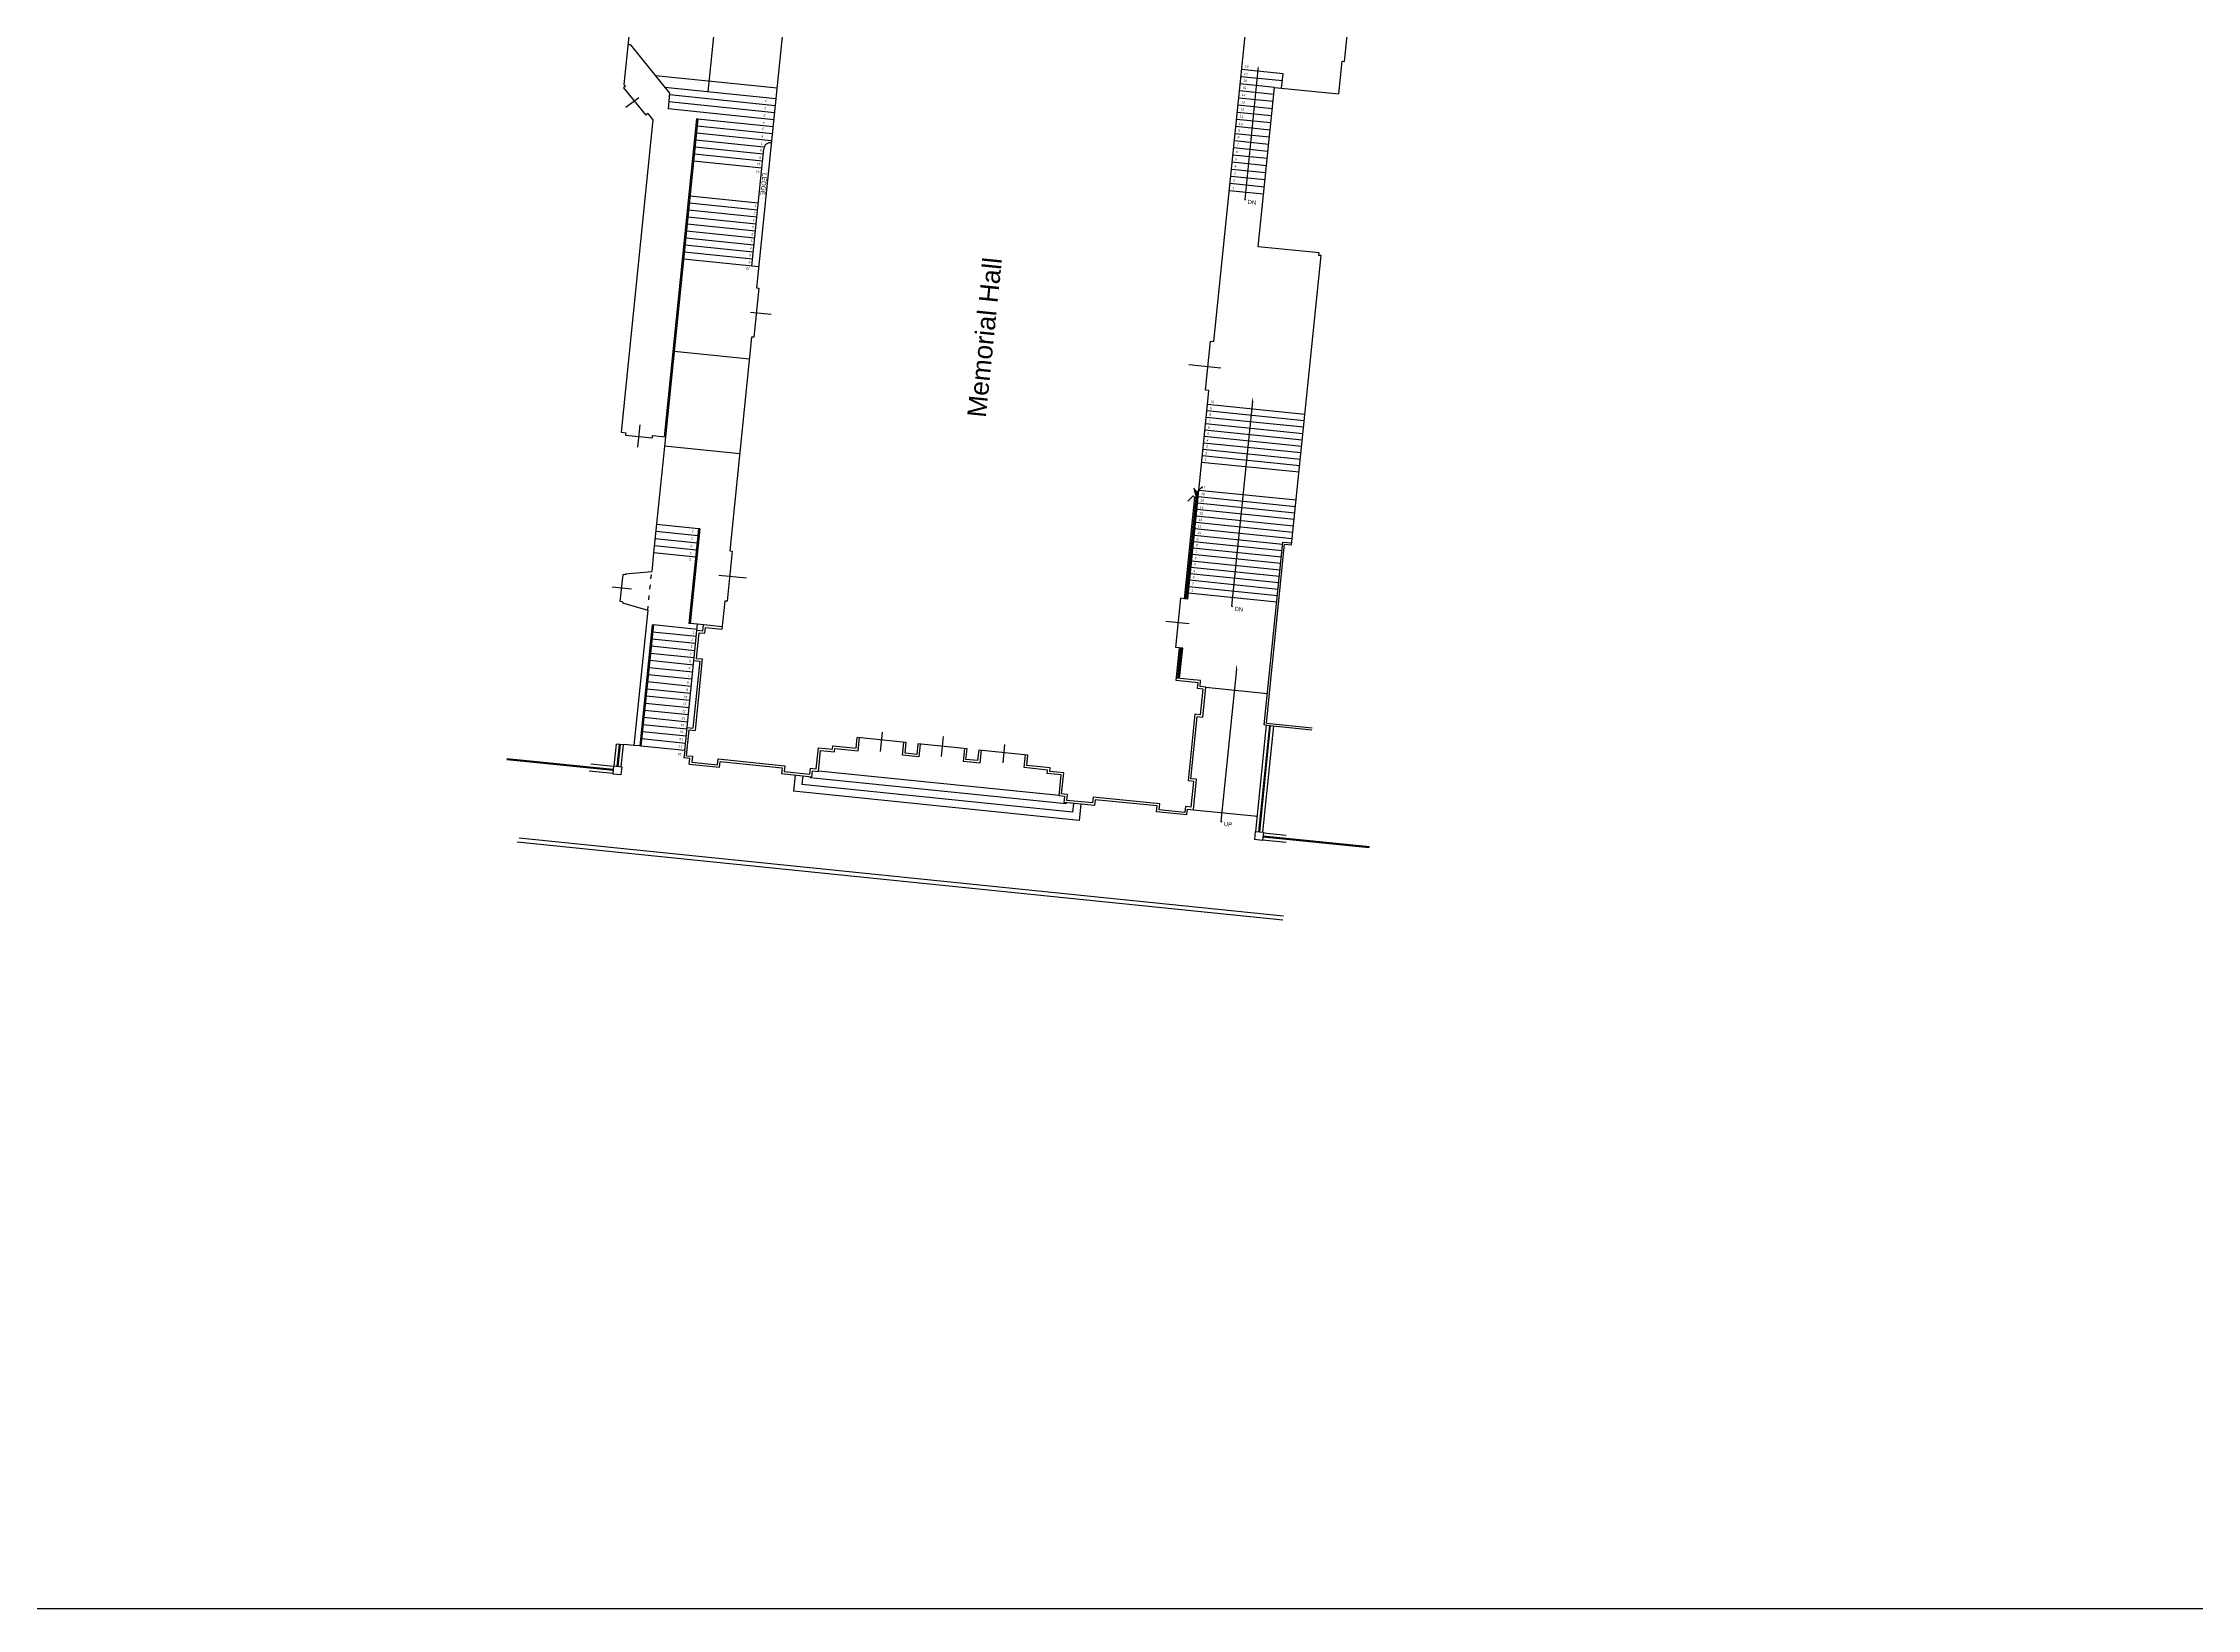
# Model space of a CAD drawing. Extents: x 4 to 262, y -261 to 351.
# Drawn here: x 119.2 to 210.9, y 102.6 to 169.3 of the extents above; entities that cross this region are included whole.
import ezdxf
from ezdxf import colors
from ezdxf.entities.mleader import LeaderData, LeaderLine
from ezdxf.math import Vec2, Vec3

# ---------------------------------------------------------------- set-up
doc = ezdxf.new("R2010")
doc.units = 0
doc.header["$LTSCALE"] = 0.1
doc.header["$MEASUREMENT"] = 0
doc.linetypes.add('ACAD_ISO03W100', pattern=[30, 12, -18])
for name, color, linetype in [('Above', 2, 'Continuous'), ('Cars', 4, 'Continuous'), ('Details', 9, 'Continuous'), ('Edge', 1, 'Continuous'), ('Hatch and Paving', 252, 'Continuous'), ('HIDDEN', 204, 'Continuous'), ('Poche', 6, 'Continuous'), ('Text', 7, 'Continuous')]:
    doc.layers.add(name, color=color, linetype=linetype)
doc.styles.get("Standard").update_dxf_attribs({"font": 'Arial.ttf'})

# ---------------------------------------------------------------- blocks, each defined once
blk = doc.blocks.new('Memorial Hall')
at = {"layer": 'Details'}
for p, q in [((137.219, 134.323), (137.469, 134.323)), ((137.219, 134.323), (137.219, 133.023)), ((137.469, 134.323), (137.469, 134.573)), ((137.469, 134.323), (137.469, 134.573)), ((137.779, 134.573), (137.469, 134.573)), ((138.769, 134.573), (138.769, 134.323)), ((141.634, 134.323), (138.769, 134.323)), ((141.634, 134.573), (141.634, 134.323)), ((142.934, 134.573), (142.934, 134.323)), ((142.934, 134.323), (143.184, 134.323)), ((137.219, 133.023), (137.469, 133.023)), ((137.469, 133.023), (137.469, 130.373)), ((137.469, 130.373), (137.219, 130.373)), ((137.219, 130.373), (137.219, 129.073)), ((137.219, 129.073), (137.469, 129.073)), ((137.469, 129.073), (137.469, 128.823)), ((137.469, 128.823), (138.369, 128.823)), ((138.369, 128.823), (138.369, 128.223)), ((138.369, 128.223), (138.519, 128.223)), ((138.519, 128.223), (138.519, 127.223)), ((138.519, 127.223), (139.069, 127.223)), ((138.519, 124.623), (138.519, 125.323)), ((138.519, 125.323), (139.069, 125.323)), ((139.069, 124.623), (138.519, 124.623)), ((138.519, 122.023), (138.519, 122.723)), ((138.519, 122.723), (139.069, 122.723)), ((139.069, 122.023), (138.519, 122.023)), ((138.519, 119.123), (138.519, 120.123)), ((138.519, 120.123), (139.069, 120.123)), ((137.469, 118.273), (137.469, 118.523)), ((137.469, 118.523), (138.369, 118.523)), ((138.369, 118.523), (138.369, 119.123)), ((138.369, 119.123), (138.519, 119.123)), ((137.219, 116.973), (137.219, 118.273)), ((137.219, 118.273), (137.469, 118.273)), ((137.469, 116.973), (137.219, 116.973)), ((137.469, 114.323), (137.469, 116.973)), ((137.219, 113.023), (137.219, 114.323)), ((137.219, 114.323), (137.469, 114.323)), ((142.969, 113.023), (142.969, 114.053)), ((142.969, 113.998), (144.269, 113.998)), ((142.969, 113.973), (144.269, 113.973)), ((142.969, 113.948), (144.269, 113.948)), ((142.969, 113.923), (144.269, 113.923)), ((146.369, 113.998), (150.664, 113.998)), ((146.369, 113.973), (150.644, 113.973)), ((146.369, 113.948), (150.988, 113.948)), ((150.654, 113.973), (150.958, 113.973)), ((150.717, 113.998), (150.928, 113.998)), ((137.219, 113.023), (137.469, 113.023)), ((137.469, 113.023), (137.469, 112.773)), ((138.769, 112.773), (138.769, 113.023)), ((141.419, 113.023), (138.769, 113.023)), ((141.419, 112.773), (141.419, 113.023)), ((142.719, 112.773), (142.719, 113.023)), ((142.719, 113.023), (142.969, 113.023)), ((137.469, 112.773), (138.769, 112.773)), ((141.419, 112.773), (142.719, 112.773))]:
    blk.add_line(p, q, dxfattribs=at)
at = {"layer": 'Edge'}
for p, q in [((144.269, 113.923), (144.269, 114.053)), ((146.369, 113.923), (146.369, 114.053)), ((146.369, 113.923), (151.019, 113.923))]:
    blk.add_line(p, q, dxfattribs=at)
at = {"layer": 'Poche'}
for p, q in [((137.569, 134.223), (137.319, 134.223)), ((137.319, 134.223), (137.319, 133.123)), ((137.569, 134.473), (137.569, 134.223)), ((137.569, 134.473), (138.669, 134.473)), ((138.669, 134.473), (138.669, 134.223)), ((141.734, 134.223), (138.669, 134.223)), ((141.734, 134.473), (142.834, 134.473)), ((141.734, 134.473), (141.734, 134.223)), ((142.834, 134.473), (142.834, 134.223)), ((142.834, 134.223), (143.084, 134.223)), ((143.084, 134.223), (143.084, 133.523)), ((145.359, 133.892), (145.359, 132.698)), ((137.319, 133.123), (137.569, 133.123)), ((137.569, 133.123), (137.569, 130.273)), ((144.284, 133.523), (143.084, 133.523)), ((144.284, 133.423), (144.284, 133.523)), ((146.434, 133.423), (144.284, 133.423)), ((155.584, 133.523), (146.434, 133.523)), ((146.434, 133.523), (146.434, 133.423)), ((155.584, 133.423), (155.584, 133.523)), ((157.684, 133.423), (155.584, 133.423)), ((156.634, 133.676), (156.634, 132.801)), ((171.179, 133.523), (157.684, 133.523)), ((157.684, 133.523), (157.684, 133.423)), ((171.179, 130.873), (171.179, 133.523)), ((137.569, 130.273), (137.319, 130.273)), ((137.319, 130.273), (137.319, 129.173)), ((172.179, 130.873), (171.179, 130.873)), ((172.179, 129.873), (172.179, 130.873)), ((172.379, 129.873), (172.179, 129.873)), ((172.379, 129.873), (172.379, 124.373)), ((137.319, 129.173), (137.569, 129.173)), ((137.569, 129.173), (137.569, 128.923)), ((137.569, 128.923), (138.469, 128.923)), ((138.469, 128.923), (138.469, 128.323)), ((138.469, 128.323), (138.619, 128.323)), ((138.619, 128.323), (138.619, 127.323)), ((138.619, 127.323), (139.069, 127.323)), ((139.069, 125.223), (139.069, 127.323)), ((138.583, 126.273), (139.407, 126.273)), ((138.619, 124.723), (138.619, 125.223)), ((138.619, 125.223), (139.069, 125.223)), ((139.069, 124.723), (138.619, 124.723)), ((139.069, 122.623), (139.069, 124.723)), ((172.379, 124.373), (172.279, 124.373)), ((172.279, 124.373), (172.279, 122.973)), ((138.64, 123.673), (139.497, 123.673)), ((172.552, 123.674), (171.685, 123.674)), ((172.279, 122.973), (172.379, 122.973)), ((172.379, 122.973), (172.379, 117.473)), ((138.619, 122.123), (138.619, 122.623)), ((138.619, 122.623), (139.069, 122.623)), ((139.069, 122.123), (138.619, 122.123)), ((139.069, 120.023), (139.069, 122.123)), ((138.633, 121.037), (139.41, 121.037)), ((138.619, 119.023), (138.619, 120.023)), ((138.619, 120.023), (139.069, 120.023)), ((137.569, 118.173), (137.569, 118.423)), ((137.569, 118.423), (138.469, 118.423)), ((138.469, 118.423), (138.469, 119.023)), ((138.469, 119.023), (138.619, 119.023)), ((137.319, 117.073), (137.319, 118.173)), ((137.319, 118.173), (137.569, 118.173)), ((171.179, 113.923), (171.179, 117.473)), ((171.179, 117.473), (172.379, 117.473)), ((137.569, 117.073), (137.319, 117.073)), ((137.569, 114.223), (137.569, 117.073)), ((145.319, 113.755), (145.319, 114.758)), ((156.295, 113.516), (156.295, 114.889)), ((137.319, 113.123), (137.319, 114.223)), ((137.319, 114.223), (137.569, 114.223)), ((142.869, 114.053), (144.269, 114.053)), ((142.869, 113.123), (142.869, 114.053)), ((144.269, 114.223), (146.369, 114.223)), ((144.269, 114.053), (144.269, 114.223)), ((146.369, 114.053), (146.369, 114.223)), ((146.369, 114.053), (150.708, 114.053)), ((150.768, 114.13), (150.518, 114.336)), ((151.093, 114.147), (150.64, 113.968)), ((150.64, 113.968), (150.768, 114.13)), ((150.928, 113.998), (151.093, 114.147)), ((151.181, 113.789), (150.928, 113.998)), ((151.019, 113.923), (154.694, 113.923)), ((154.694, 113.923), (155.294, 113.923)), ((155.294, 113.923), (155.294, 114.073)), ((155.294, 114.073), (157.394, 114.073)), ((157.394, 114.073), (157.394, 113.923)), ((157.394, 113.923), (171.179, 113.923)), ((137.569, 113.123), (137.319, 113.123)), ((137.569, 112.873), (137.569, 113.123)), ((137.569, 112.873), (138.669, 112.873)), ((138.669, 112.873), (138.669, 113.123)), ((141.519, 113.123), (138.669, 113.123)), ((141.519, 112.873), (141.519, 113.123)), ((141.519, 112.873), (142.619, 112.873)), ((142.619, 112.873), (142.619, 113.123)), ((142.619, 113.123), (142.869, 113.123))]:
    blk.add_line(p, q, dxfattribs=at)

msp = doc.modelspace()

# ---------------------------------------------------------------- linework, layer by layer
at = {"layer": 'Above', "linetype": 'ACAD_ISO03W100', "ltscale": 0.15}
msp.add_line((144.903, 145.172), (145.071, 146.814), dxfattribs=at)
at = {"layer": 'Cars'}
for p, q in [((144.161, 169.241), (144.062, 169.252)), ((144.161, 169.241), (145.835, 167.187)), ((145.835, 167.187), (145.767, 166.515)), ((146.985, 166.089), (145.606, 152.559)), ((147.035, 166.084), (145.656, 152.554)), ((147.035, 166.084), (146.985, 166.089)), ((149.332, 159.819), (149.841, 164.813)), ((147.066, 148.641), (146.656, 144.612)), ((147.116, 148.636), (146.705, 144.607)), ((147.116, 148.636), (147.066, 148.641)), ((145.091, 144.55), (144.566, 139.392)), ((145.141, 144.545), (144.615, 139.387)), ((145.091, 144.55), (145.141, 144.545)), ((146.477, 139.197), (147.025, 144.574)), ((146.705, 144.607), (146.656, 144.612)), ((148.069, 144.468), (147.025, 144.574)), ((144.615, 139.387), (144.566, 139.392))]:
    msp.add_line(p, q, dxfattribs=at)
msp.add_arc((150.14, 164.782), 0.3, 84.18078, 174.18078, dxfattribs=at)
at = {"layer": 'Details'}
for p, q in [((168.665, 141.901), (171.292, 141.633)), ((143.473, 138.538), (143.569, 139.473)), ((143.772, 138.508), (143.867, 139.443)), ((170.793, 135.754), (171.254, 140.28)), ((171.092, 135.723), (171.553, 140.25)), ((143.446, 138.516), (142.479, 138.614)), ((143.416, 138.217), (142.414, 138.319)), ((168.133, 136.678), (170.859, 136.4)), ((139.429, 135.482), (171.966, 132.166)), ((171.083, 135.397), (172.085, 135.295)), ((171.114, 135.696), (172.081, 135.597))]:
    msp.add_line(p, q, dxfattribs=at)
at = {"layer": 'Edge'}
for p, q in [((171.924, 167.709), (170.158, 167.889)), ((171.955, 168.012), (170.189, 168.192)), ((171.893, 167.405), (171.955, 168.012)), ((150.361, 166.951), (145.635, 167.433)), ((150.33, 166.653), (145.828, 167.112)), ((171.528, 166.829), (170.065, 166.978)), ((171.559, 167.133), (170.096, 167.282)), ((171.589, 167.436), (170.127, 167.585)), ((150.27, 166.056), (145.767, 166.515)), ((150.3, 166.354), (145.797, 166.813)), ((150.239, 165.757), (147.035, 166.084)), ((171.435, 165.919), (169.972, 166.068)), ((171.466, 166.223), (170.003, 166.372)), ((171.497, 166.526), (170.034, 166.675)), ((149.85, 164.892), (146.943, 165.189)), ((150.178, 165.16), (146.974, 165.487)), ((150.209, 165.459), (147.004, 165.785)), ((171.342, 165.009), (169.88, 165.158)), ((171.373, 165.312), (169.911, 165.461)), ((171.404, 165.616), (169.941, 165.765)), ((149.758, 163.997), (146.852, 164.293)), ((149.789, 164.295), (146.883, 164.592)), ((149.819, 164.594), (146.913, 164.89)), ((171.249, 164.099), (169.787, 164.248)), ((171.28, 164.402), (169.818, 164.551)), ((171.311, 164.705), (169.849, 164.854)), ((171.157, 163.188), (169.694, 163.337)), ((171.187, 163.492), (169.725, 163.641)), ((171.218, 163.795), (169.756, 163.944)), ((149.576, 162.206), (146.67, 162.502)), ((149.606, 162.505), (146.7, 162.801)), ((171.126, 162.885), (169.663, 163.034)), ((149.485, 161.311), (146.578, 161.607)), ((149.515, 161.609), (146.609, 161.906)), ((149.545, 161.908), (146.639, 162.204)), ((149.393, 160.416), (146.487, 160.712)), ((149.424, 160.714), (146.518, 161.01)), ((149.454, 161.012), (146.548, 161.309)), ((149.631, 159.788), (146.426, 160.115)), ((149.363, 160.117), (146.457, 160.413)), ((172.828, 152.961), (168.68, 153.384)), ((172.856, 153.235), (168.708, 153.657)), ((172.884, 153.508), (168.735, 153.931)), ((172.717, 151.867), (168.568, 152.29)), ((172.745, 152.14), (168.596, 152.563)), ((172.772, 152.414), (168.624, 152.837)), ((172.8, 152.687), (168.652, 153.11)), ((172.633, 151.046), (168.485, 151.469)), ((172.661, 151.32), (168.512, 151.742)), ((172.689, 151.593), (168.54, 152.016)), ((172.456, 149.305), (168.307, 149.728)), ((172.483, 149.579), (168.335, 150.001)), ((172.511, 149.852), (168.363, 150.275)), ((147.066, 148.641), (145.276, 148.823)), ((172.344, 148.211), (168.196, 148.633)), ((172.372, 148.484), (168.223, 148.907)), ((172.4, 148.758), (168.251, 149.181)), ((172.428, 149.031), (168.279, 149.454)), ((146.974, 147.73), (145.183, 147.913)), ((147.004, 148.034), (145.214, 148.216)), ((147.035, 148.337), (145.245, 148.52)), ((171.882, 147.428), (168.112, 147.813)), ((171.91, 147.702), (168.14, 148.086)), ((171.938, 147.976), (168.168, 148.36)), ((171.155, 140.29), (171.948, 148.075)), ((171.948, 148.075), (172.326, 148.037)), ((146.943, 147.427), (145.152, 147.61)), ((171.799, 146.608), (168.028, 146.992)), ((171.827, 146.881), (168.056, 147.266)), ((171.855, 147.155), (168.084, 147.539)), ((171.687, 145.513), (167.917, 145.898)), ((171.715, 145.787), (167.945, 146.171)), ((171.743, 146.061), (167.973, 146.445)), ((171.771, 146.334), (168, 146.718)), ((146.972, 144.052), (145.11, 144.241)), ((147.003, 144.355), (145.141, 144.545)), ((147.025, 144.574), (146.705, 144.607)), ((146.879, 143.141), (145.017, 143.331)), ((146.91, 143.445), (145.048, 143.635)), ((146.941, 143.748), (145.079, 143.938)), ((146.786, 142.231), (144.925, 142.421)), ((146.817, 142.535), (144.956, 142.724)), ((146.848, 142.838), (144.986, 143.028)), ((146.693, 141.321), (144.832, 141.511)), ((146.724, 141.624), (144.863, 141.814)), ((146.755, 141.928), (144.894, 142.117)), ((146.601, 140.411), (144.739, 140.6)), ((146.631, 140.714), (144.77, 140.904)), ((146.662, 141.017), (144.801, 141.207)), ((143.603, 138.525), (143.698, 139.46)), ((143.643, 138.521), (143.738, 139.456)), ((144.566, 139.392), (144.317, 139.417)), ((146.508, 139.5), (144.646, 139.69)), ((146.539, 139.804), (144.677, 139.993)), ((146.57, 140.107), (144.708, 140.297)), ((170.922, 135.741), (171.384, 140.267)), ((170.962, 135.736), (171.424, 140.263)), ((171.254, 140.28), (171.155, 140.29)), ((171.254, 140.28), (173.183, 140.084)), ((143.429, 138.347), (138.902, 138.808)), ((143.433, 138.386), (138.906, 138.848)), ((143.449, 138.541), (143.413, 138.192)), ((143.449, 138.541), (143.797, 138.505)), ((143.797, 138.505), (143.761, 138.157)), ((146.477, 139.197), (144.615, 139.387)), ((144.615, 139.387), (144.615, 139.387)), ((143.761, 138.157), (143.413, 138.192)), ((151.185, 138.154), (151.115, 137.463)), ((151.504, 138.122), (151.466, 137.749)), ((162.986, 136.575), (151.466, 137.749)), ((151.822, 138.089), (151.817, 138.035)), ((162.7, 136.925), (151.817, 138.035)), ((162.414, 137.276), (152.167, 138.32)), ((163.272, 136.224), (151.115, 137.463)), ((162.706, 136.98), (162.7, 136.925)), ((163.024, 136.948), (162.986, 136.575)), ((163.342, 136.915), (163.272, 136.224)), ((170.768, 135.756), (170.733, 135.408)), ((170.768, 135.756), (171.116, 135.721)), ((139.341, 135.31), (171.948, 131.987)), ((171.081, 135.373), (170.733, 135.408)), ((171.116, 135.721), (171.081, 135.373)), ((171.097, 135.527), (175.623, 135.065)), ((171.101, 135.567), (175.627, 135.105))]:
    msp.add_line(p, q, dxfattribs=at)
at = {"layer": 'Hatch and Paving'}
for p, q in [((147.476, 167.245), (149.238, 184.536)), ((150.407, 167.399), (145.233, 167.926)), ((149.23, 155.859), (146.026, 156.185)), ((148.82, 151.829), (145.615, 152.156))]:
    msp.add_line(p, q, dxfattribs=at)
at = {"layer": 'HIDDEN'}
msp.add_lwpolyline([(23.621, 351.011), (262.425, 351.011), (262.425, 102.647), (23.621, 102.647)], close=True, dxfattribs=at)
at = {"layer": 'Poche'}
for p, q in [((144.741, 175.917), (143.889, 167.56)), ((174.572, 168.54), (174.754, 170.33)), ((174.33, 167.157), (174.472, 168.55)), ((174.472, 168.55), (174.572, 168.54)), ((143.952, 167.483), (143.875, 167.42)), ((143.875, 167.42), (144.823, 166.257)), ((143.889, 167.56), (143.952, 167.483)), ((144.527, 166.986), (143.972, 166.578)), ((170.897, 160.646), (171.589, 167.436)), ((171.589, 167.436), (174.33, 167.157)), ((145.121, 166.049), (143.766, 152.747)), ((144.9, 166.32), (144.823, 166.257)), ((144.9, 166.32), (145.121, 166.049)), ((150.201, 165.379), (150.201, 165.379)), ((173.484, 160.383), (170.897, 160.646)), ((172.318, 147.957), (173.573, 160.273)), ((173.474, 160.283), (173.484, 160.383)), ((173.573, 160.273), (173.474, 160.283)), ((143.766, 152.747), (143.965, 152.726)), ((143.965, 152.726), (143.954, 152.627)), ((143.954, 152.627), (145.098, 152.51)), ((144.48, 152.115), (144.577, 153.067)), ((145.098, 152.51), (145.109, 152.61)), ((145.109, 152.61), (145.656, 152.554)), ((145.656, 152.554), (145.152, 147.61)), ((171.243, 140.362), (172.02, 147.987)), ((172.02, 147.987), (172.318, 147.957)), ((143.956, 146.726), (145.071, 146.814)), ((145.152, 147.61), (145.071, 146.814)), ((144.204, 146.073), (143.388, 146.156)), ((143.735, 145.543), (143.852, 146.687)), ((143.951, 146.677), (143.852, 146.687)), ((143.956, 146.726), (143.951, 146.677)), ((143.834, 145.532), (143.735, 145.543)), ((143.834, 145.532), (143.829, 145.483)), ((143.829, 145.483), (144.903, 145.172)), ((144.903, 145.172), (144.317, 139.417)), ((171.243, 140.362), (173.191, 140.163)), ((143.892, 139.44), (143.569, 139.473)), ((143.892, 139.44), (143.894, 139.46)), ((144.317, 139.417), (143.894, 139.46))]:
    msp.add_line(p, q, dxfattribs=at)

# ---------------------------------------------------------------- block references
at = {"layer": 'Poche', "rotation": 84.18078141591518}
msp.add_blockref('Memorial Hall', (266.387, -11.516), dxfattribs=at)

# ---------------------------------------------------------------- texts
at = {"layer": 'Details', "char_height": 0.1, "attachment_point": 1}
for s, insert, rotation in [('17', (170.296, 168.061), 354.18078), ('18', (170.329, 168.39), 354.18078), ('14', (170.205, 167.17), 354.18078), ('15', (170.236, 167.477), 354.18078), ('16', (170.267, 167.78), 354.18078), ('3', (149.908, 166.185), 174.18078), ('2', (149.94, 166.499), 174.18078), ('1', (149.969, 166.789), 174.18078), ('11', (170.11, 166.246), 354.18078), ('12', (170.143, 166.567), 354.18078), ('13', (170.173, 166.855), 354.18078), ('7', (149.786, 164.993), 174.18078), ('6', (149.816, 165.286), 174.18078), ('5', (149.849, 165.612), 174.18078), ('4', (149.876, 165.87), 174.18078), ('8', (170.02, 165.363), 354.18078), ('9', (170.051, 165.657), 354.18078), ('10', (170.079, 165.935), 354.18078), ('10', (149.696, 164.111), 174.18078), ('9', (149.724, 164.384), 174.18078), ('8', (149.756, 164.701), 174.18078), ('5', (169.925, 164.426), 354.18078), ('6', (169.957, 164.739), 354.18078), ('7', (169.99, 165.059), 354.18078), ('11', (149.662, 163.775), 174.18078), ('2', (169.835, 163.541), 354.18078), ('3', (169.865, 163.839), 354.18078), ('4', (169.895, 164.128), 354.18078), ('1', (149.514, 162.327), 174.18078), ('1', (169.8, 163.203), 354.18078), ('4', (149.422, 161.421), 174.18078), ('3', (149.451, 161.708), 174.18078), ('2', (149.483, 162.023), 174.18078), ('7', (149.333, 160.548), 174.18078), ('6', (149.364, 160.853), 174.18078), ('5', (149.391, 161.112), 174.18078), ('10', (149.242, 159.657), 174.18078), ('9', (149.271, 159.934), 174.18078), ('8', (149.301, 160.233), 174.18078), ('10', (168.874, 154.108), 354.18078), ('7', (168.789, 153.28), 354.18078), ('8', (168.818, 153.559), 354.18078), ('9', (168.844, 153.817), 354.18078), ('4', (168.705, 152.456), 354.18078), ('5', (168.733, 152.732), 354.18078), ('6', (168.762, 153.011), 354.18078), ('1', (168.622, 151.645), 354.18078), ('2', (168.648, 151.9), 354.18078), ('3', (168.679, 152.197), 354.18078), ('17', (168.502, 150.468), 354.18078), ('14', (168.415, 149.606), 354.18078), ('15', (168.444, 149.892), 354.18078), ('16', (168.473, 150.178), 354.18078), ('11', (168.333, 148.808), 354.18078), ('12', (168.361, 149.08), 354.18078), ('13', (168.389, 149.352), 354.18078), ('3', (146.796, 147.852), 174.18078), ('2', (146.828, 148.166), 174.18078), ('1', (146.857, 148.456), 174.18078), ('7', (168.221, 147.71), 354.18078), ('8', (168.251, 147.999), 354.18078), ('9', (168.277, 148.251), 354.18078), ('10', (168.304, 148.521), 354.18078), ('5', (146.737, 147.278), 174.18078), ('4', (146.764, 147.537), 174.18078), ('4', (168.138, 146.895), 354.18078), ('5', (168.168, 147.182), 354.18078), ('6', (168.194, 147.438), 354.18078), ('1', (168.054, 146.067), 354.18078), ('2', (168.084, 146.358), 354.18078), ('3', (168.111, 146.631), 354.18078), ('1', (146.877, 144.156), 174.18078), ('4', (146.775, 143.275), 174.18078), ('3', (146.805, 143.566), 174.18078), ('2', (146.843, 143.862), 174.18078), ('7', (146.68, 142.334), 174.18078), ('6', (146.712, 142.655), 174.18078), ('5', (146.742, 142.95), 174.18078), ('11', (146.557, 141.128), 174.18078), ('10', (146.586, 141.417), 174.18078), ('9', (146.618, 141.728), 174.18078), ('8', (146.649, 142.037), 174.18078), ('14', (146.464, 140.218), 174.18078), ('13', (146.493, 140.506), 174.18078), ('12', (146.524, 140.811), 174.18078), ('17', (146.372, 139.318), 174.18078), ('16', (146.403, 139.62), 174.18078), ('15', (146.435, 139.932), 174.18078), ('18', (146.338, 138.986), 174.18078)]:
    msp.add_mtext_dynamic_manual_height_columns(s, width=0.82156, gutter_width=1, heights=[0], dxfattribs=dict(at, insert=insert, rotation=rotation))
at = {"layer": 'Text', "attachment_point": 1}
for s, width, insert, char_height, rotation in [('LEDGE', 2.99023, (149.993, 163.776), 0.2, 264.18078), ('\\pi3.0545;Memorial Hall', 12.78844, (158.19, 150.392), 0.8, 84.18078)]:
    msp.add_mtext_dynamic_manual_height_columns(s, width=width, gutter_width=1, heights=[0], dxfattribs=dict(at, insert=insert, char_height=char_height, rotation=rotation))

# ---------------------------------------------------------------- leaders
at = {"layer": 'Text'}
ml = msp.add_multileader_mtext('Standard', dxfattribs=at)
ml.set_content('DN', color=256)
ml.set_leader_properties(color=256, linetype='ByLayer', lineweight=-1)
ml.build(insert=Vec2(0, 0))
ml.multileader.update_dxf_attribs({"text_left_attachment_type": 0, "dogleg_length": 0.36, "arrow_head_size": 0.18})
ctx = ml.context
ctx.base_point, ctx.char_height, ctx.arrow_head_size, ctx.landing_gap_size, ctx.plane_origin, ctx.plane_x_axis, ctx.plane_y_axis = Vec3(170.367, 162.66), 0.18, 0.18, 0.09, Vec3(170.544, 164.871), Vec3(0.994847, -0.10139), Vec3(0.10139, 0.994847)
ctx.left_attachment = 0
notes = []
notes.append((ctx, [(0, (1, 1, 0), (170.319, 162.665), (0.994847, -0.10139), 0.0487, [(0, [(170.901, 168.382)], 0, [])])]))
ctx.mtext.insert, ctx.mtext.text_direction, ctx.mtext.rotation, ctx.mtext.flow_direction = Vec3(170.457, 162.651), Vec3(0.994847, -0.10139), 6.181621, 5
ml = msp.add_multileader_mtext('Standard', dxfattribs=at)
ml.set_content('DN', color=256)
ml.set_leader_properties(color=256, linetype='ByLayer', lineweight=-1)
ml.build(insert=Vec2(0, 0))
ml.multileader.update_dxf_attribs({"text_left_attachment_type": 0, "dogleg_length": 0.36, "arrow_head_size": 0.18})
ctx = ml.context
ctx.base_point, ctx.char_height, ctx.arrow_head_size, ctx.landing_gap_size, ctx.plane_origin, ctx.plane_x_axis, ctx.plane_y_axis = Vec3(169.808, 145.334), 0.18, 0.18, 0.09, Vec3(169.984, 147.544), Vec3(0.994847, -0.10139), Vec3(0.10139, 0.994847)
ctx.left_attachment = 0
notes.append((ctx, [(0, (1, 1, 0), (169.759, 145.339), (0.994847, -0.10139), 0.0487, [(0, [(170.665, 154.232)], 0, [])])]))
ctx.mtext.insert, ctx.mtext.text_direction, ctx.mtext.rotation, ctx.mtext.flow_direction = Vec3(169.897, 145.325), Vec3(0.994847, -0.10139), 6.181621, 5
ml = msp.add_multileader_mtext('Standard', dxfattribs=at)
ml.set_content('UP', color=256)
ml.set_leader_properties(color=256, linetype='ByLayer', lineweight=-1)
ml.build(insert=Vec2(0, 0))
ml.multileader.update_dxf_attribs({"text_left_attachment_type": 0, "dogleg_length": 0.36, "arrow_head_size": 0.18})
ctx = ml.context
ctx.base_point, ctx.char_height, ctx.arrow_head_size, ctx.landing_gap_size, ctx.plane_origin, ctx.plane_x_axis, ctx.plane_y_axis = Vec3(169.355, 136.175), 0.18, 0.18, 0.09, Vec3(169.531, 138.385), Vec3(0.994847, -0.10139), Vec3(0.10139, 0.994847)
ctx.left_attachment = 0
notes.append((ctx, [(0, (1, 1, 0), (169.306, 136.18), (0.994847, -0.10139), 0.0487, [(0, [(169.985, 142.844)], 0, [])])]))
ctx.mtext.insert, ctx.mtext.text_direction, ctx.mtext.rotation, ctx.mtext.flow_direction = Vec3(169.444, 136.166), Vec3(0.994847, -0.10139), 6.181621, 5
for ctx, leaders in notes:
    for number, flags, end, landing, length, lines in leaders:
        leader = LeaderData()
        leader.index, (leader.has_last_leader_line, leader.has_dogleg_vector, leader.attachment_direction) = number, flags
        leader.last_leader_point, leader.dogleg_vector, leader.dogleg_length = Vec3(end), Vec3(landing), length
        for number, points, colour, breaks in lines:
            line = LeaderLine()
            line.index, line.vertices, line.color, line.breaks = number, Vec3.list(points), colors.encode_raw_color(colour), breaks
            leader.lines.append(line)
        ctx.leaders.append(leader)

doc.saveas('drawing.dxf')
